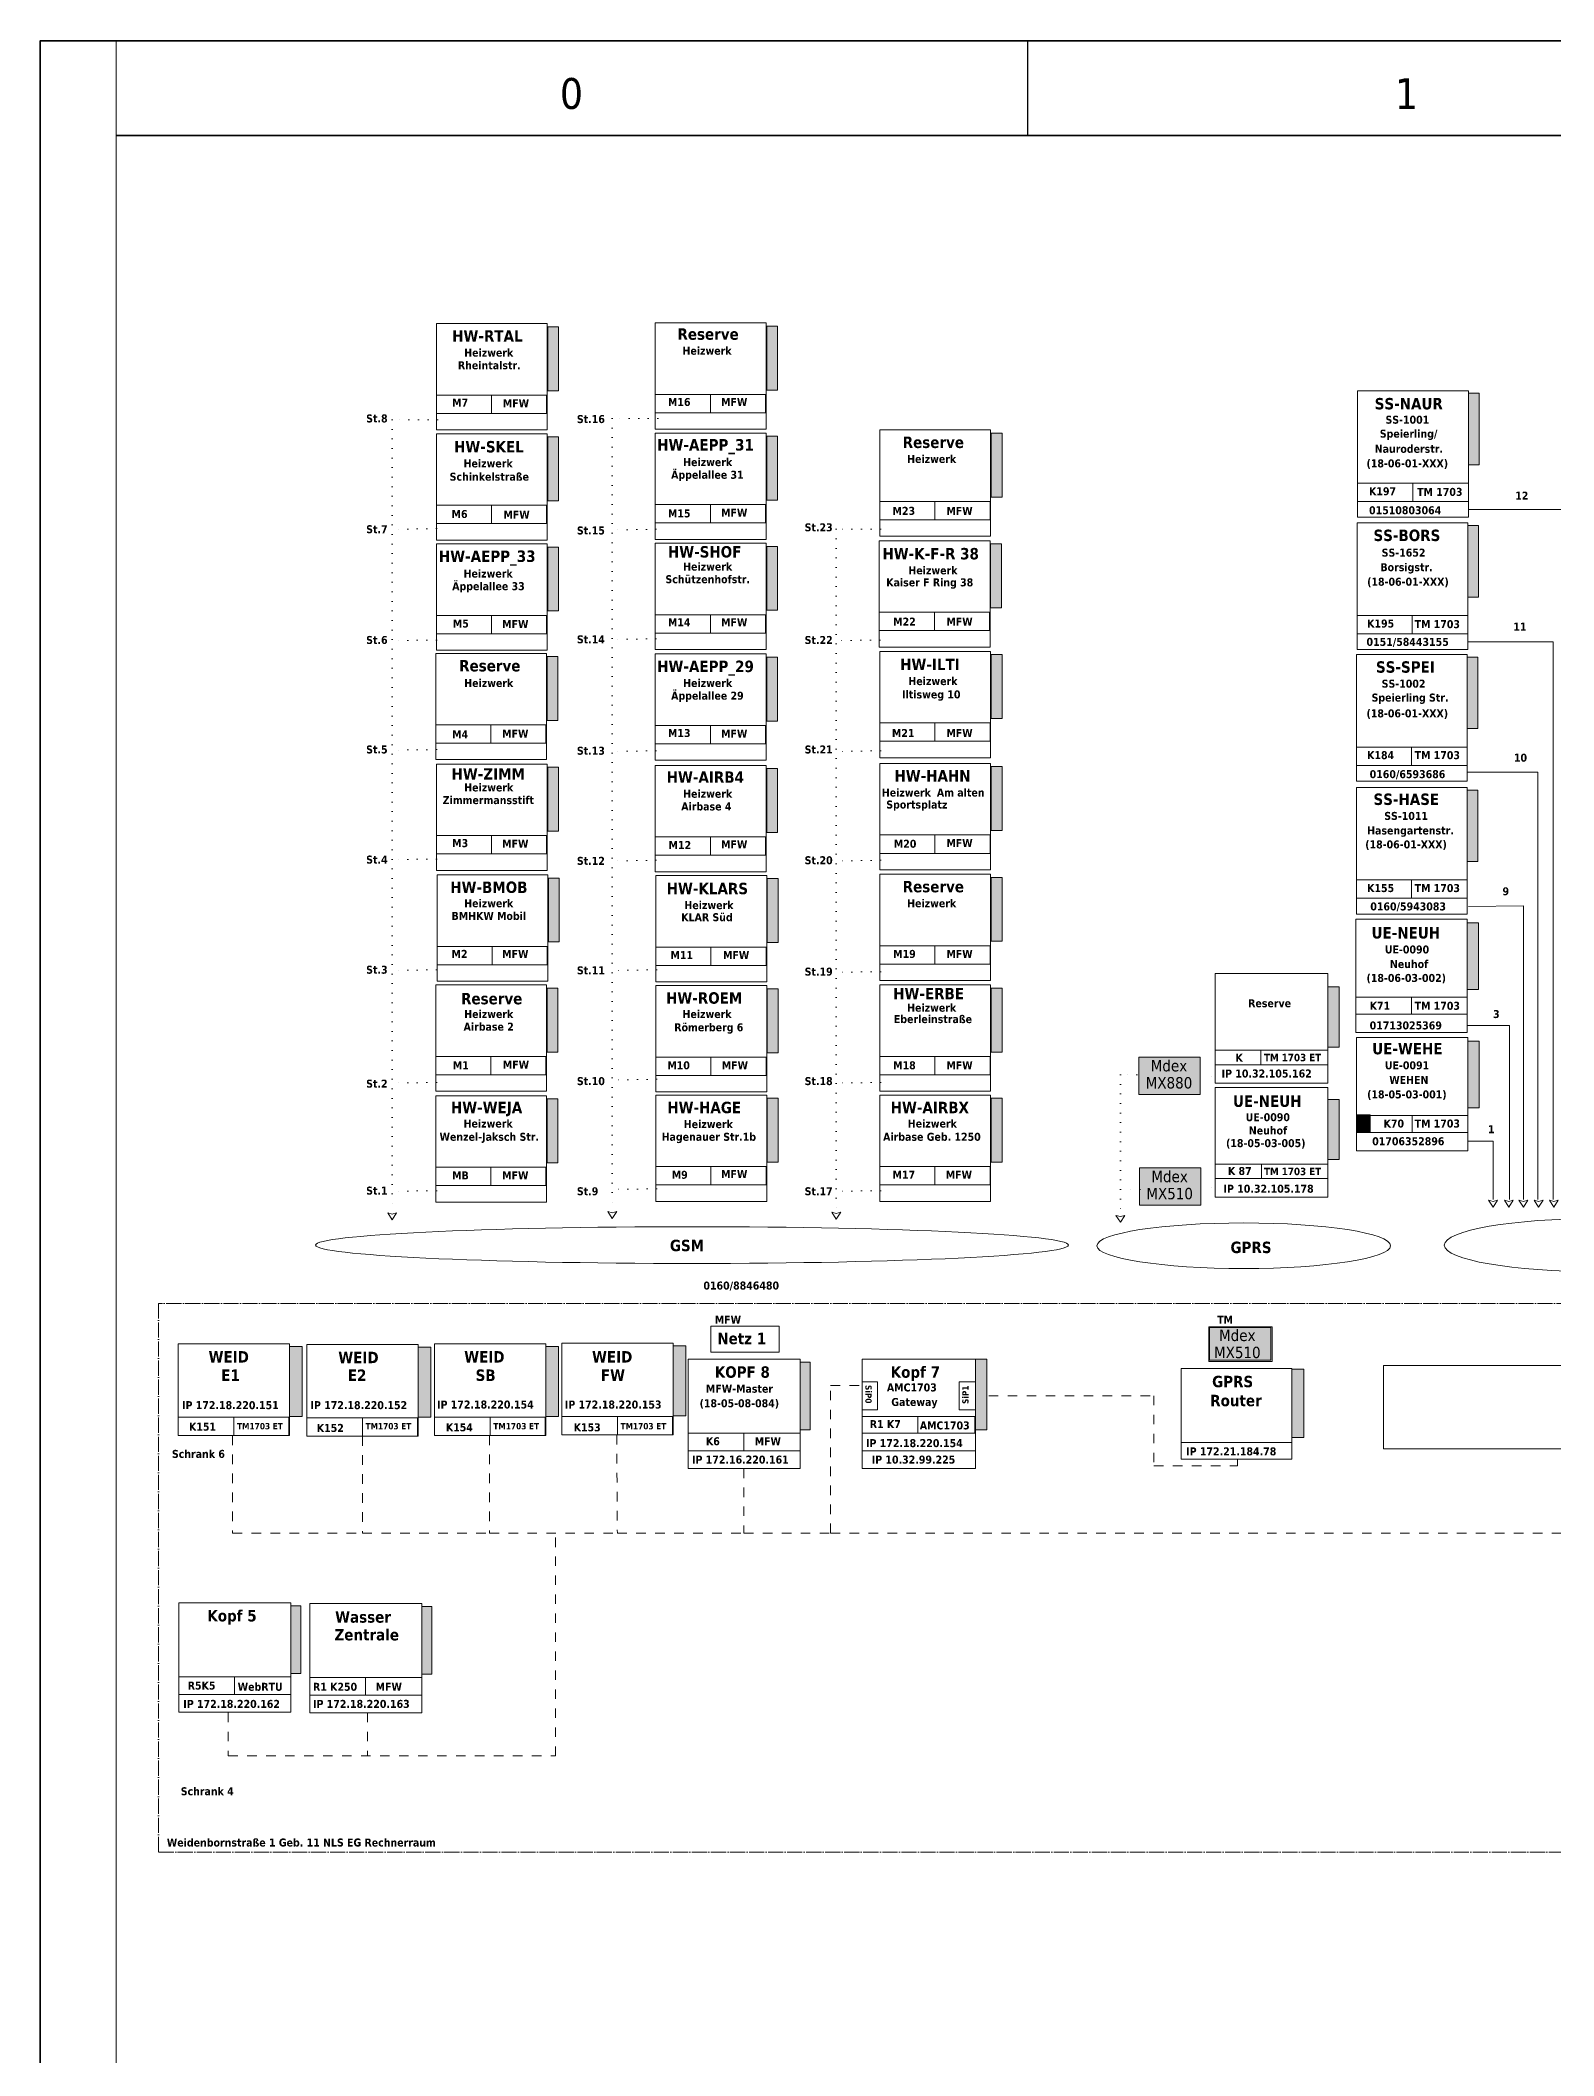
# Model space of a CAD drawing. Header units: millimetres. Extents: x 0 to 12600, y 0 to 8911.
# Drawn here: x 0 to 2392, y 5726 to 8911 of the extents above; entities that cross this region are included whole.
import ezdxf
from ezdxf.enums import TextEntityAlignment as Align

# ---------------------------------------------------------------- set-up
doc = ezdxf.new("R2010")
doc.units = ezdxf.units.MM
for name, pattern in [('EPL_DASH', [1, 0.5, -0.5]), ('EPL_DASHDOT', [1, 0.8, -0.1, 0, -0.1]), ('EPL_DOT', [1, 0, -0.5, 0, -0.5])]:
    doc.linetypes.add(name, pattern=pattern)
for name, color, linetype, lineweight in [('EPLAN100', 7, 'Continuous', 0), ('EPLAN102', 7, 'Continuous', 0), ('EPLAN108', 7, 'Continuous', 0), ('EPLAN201', 7, 'Continuous', 0), ('EPLAN451', 7, 'Continuous', 0), ('EPLAN452', 7, 'Continuous', 0), ('EPLAN453', 7, 'Continuous', 0)]:
    doc.layers.add(name, color=color, linetype=linetype, lineweight=lineweight)
doc.styles.add('Tahoma', font='')
doc.styles.add('Tahoma_B', font='')
doc.styles.get('Tahoma').set_extended_font_data('Tahoma')
doc.styles.get('Tahoma_B').set_extended_font_data('Tahoma', bold=True)

# ---------------------------------------------------------------- blocks, each defined once
blk = doc.blocks.new('EPLFRAME')
at = {"layer": 'EPLAN201', "ltscale": 4}
blk.add_line((120, 8910.6), (120, 480.6), dxfattribs=at)
at = {"layer": 'EPLAN201', "linetype": 'Continuous', "lineweight": 25, "ltscale": 4}
blk.add_line((1560, 8908.8), (1560, 8761.7), dxfattribs=at)
at = {"layer": 'EPLAN201', "linetype": 'Continuous', "lineweight": 35, "ltscale": 4}
blk.add_line((120, 8760), (12600, 8760), dxfattribs=at)
blk.add_lwpolyline([(0, 0), (12600, 0), (12600, 8910), (0, 8910)], close=True, dxfattribs=at)
at = {"layer": 'EPLAN451', "color": 7, "style": 'Tahoma'}
for tag, p, height in [('4_59982', (12346.9, 380.3), 86.7), ('14_59980', (12346.9, 376.4), 86.7), ('14_10011', (1830, 264.1), 59.6)]:
    blk.add_attdef(tag, p, '', height=height, dxfattribs=at)
for tag, p in [('14_10000', (2383.9, 413.9)), ('14_10013', (4217.8, 338.8)), ('14_59981', (2160, 175.1)), ('14_10020', (2100, 55.1)), ('4_11022', (3300, 55.1)), ('14_10160', (4590, 62.7))]:
    blk.add_attdef(tag, text='', height=48.8, dxfattribs=at).set_placement(p, align=Align.MIDDLE_LEFT)
blk.add_attdef('4_11030', text='', height=48.8, dxfattribs=at).set_placement((4200, 120), align=Align.BOTTOM_LEFT)
blk.add_attdef('14_10300', text='', height=48.8, dxfattribs=at).set_placement((12571, 38.1), align=Align.RIGHT)
at = {"layer": 'EPLAN452', "color": 7, "style": 'Tahoma'}
for tag, p, height in [('4_11041', (270, 510), 67.7), ('4_20131_1003', (9390.1, 380.3), 86.7), ('4_20132_1003', (10456.2, 378), 86.7), ('4_20136_1003', (11541, 378), 86.7), ('4_11071[1]', (30, 390), 48.8), ('4_11074[1]', (630, 390), 48.8), ('4_11070[1]', (1230, 390), 48.8), ('4_11011', (7310.1, 363.6), 67.7), ('4_11071[2]', (30, 270), 48.8), ('4_11074[2]', (630, 270), 48.8), ('4_11070[2]', (1230, 270), 48.8), ('4_20133_1003', (9390.1, 140.3), 86.7), ('4_20134_1003', (10456.2, 138), 86.7), ('4_11000', (11760.2, 138.6), 86.7), ('4_11004', (12270.2, 138.6), 86.7), ('4_11071[3]', (30, 150), 48.8), ('4_11074[3]', (630, 150), 48.8), ('4_11070[3]', (1230, 150), 48.8)]:
    blk.add_attdef(tag, p, '', height=height, dxfattribs=at)
for tag, height, p in [('4_11040', 67.7, (12472.3, 510)), ('4_11024', 48.8, (7890, 30)), ('4_25020', 48.8, (12056.5, 38.5))]:
    blk.add_attdef(tag, text='', height=height, dxfattribs=at).set_placement(p, align=Align.RIGHT)
blk.add_attdef('21_18041[2]', text='', height=48.8, dxfattribs=at).set_placement((23.1, 495.2), align=Align.TOP_LEFT)
for tag, height, p in [('4_20131_1002', 67.7, (9390, 293.2)), ('4_20132_1002', 67.7, (10456.1, 290.9)), ('4_20136_1002', 67.7, (11541.3, 287)), ('4_11044', 48.8, (2789.3, 174.1)), ('4_10152', 48.8, (3750, 175.1)), ('4_11085', 48.8, (8250, 55.1)), ('4_11086', 48.8, (8850, 55.1)), ('4_20133_1002', 67.7, (9390.1, 51.7)), ('4_20134_1002', 67.7, (10456.2, 49.4))]:
    blk.add_attdef(tag, text='', height=height, dxfattribs=at).set_placement(p, align=Align.MIDDLE_LEFT)
at = {"layer": 'EPLAN453', "color": 7, "style": 'Tahoma'}
for tag, p in [('53_19005_7', (3359.1, 8827.2)), ('53_19005_6', (5759.9, 8827.5)), ('53_19005_8', (6960.6, 8827.3)), ('53_19005_2', (8159.8, 8827.7)), ('53_19005_1', (9359.5, 8828)), ('53_19005_3', (10559.9, 8828.6)), ('53_19005_4', (11880, 8828.9)), ('53_19005_9', (839.5, 8826.6)), ('53_19005', (2159.3, 8826.3)), ('53_19005_5', (4559.5, 8826.6))]:
    blk.add_attdef(tag, text='', height=48.8, dxfattribs=at).set_placement(p, align=Align.MIDDLE_CENTER)

msp = doc.modelspace()

# ---------------------------------------------------------------- hatches: boundary and pattern name
at = {"layer": 'EPLAN100', "lineweight": 18, "ltscale": 120}
for color, points in [(1, [(802, 8357), (819, 8357), (819, 8458), (802, 8458)]), (1, [(1148, 8358), (1165, 8358), (1165, 8459), (1148, 8459)]), (3, [(2257, 8240), (2274, 8240), (2274, 8353), (2257, 8353)]), (24, [(802, 8183), (819, 8183), (819, 8284), (802, 8284)]), (24, [(1148, 8184), (1165, 8184), (1165, 8285), (1148, 8285)]), (1, [(1503, 8189), (1520, 8189), (1520, 8290), (1503, 8290)]), (3, [(2256, 8031), (2273, 8031), (2273, 8144), (2256, 8144)]), (24, [(802, 8009), (819, 8009), (819, 8110), (802, 8110)]), (24, [(1148, 8010), (1165, 8010), (1165, 8111), (1148, 8111)]), (24, [(1502, 8014), (1519, 8014), (1519, 8115), (1502, 8115)]), (1, [(801, 7836), (818, 7836), (818, 7937), (801, 7937)]), (24, [(1148, 7835), (1165, 7835), (1165, 7936), (1148, 7936)]), (24, [(1503, 7839), (1520, 7839), (1520, 7940), (1503, 7940)]), (3, [(2255, 7823), (2272, 7823), (2272, 7936), (2255, 7936)]), (1, [(802, 7661), (819, 7661), (819, 7762), (802, 7762)]), (1, [(1148, 7659), (1165, 7659), (1165, 7760), (1148, 7760)]), (24, [(1503, 7662), (1520, 7662), (1520, 7763), (1503, 7763)]), (3, [(2255, 7613), (2272, 7613), (2272, 7726), (2255, 7726)]), (1, [(803, 7486), (820, 7486), (820, 7587), (803, 7587)]), (1, [(1149, 7485), (1166, 7485), (1166, 7586), (1149, 7586)]), (24, [(1503, 7487), (1520, 7487), (1520, 7588), (1503, 7588)]), (40, [(2255, 7411), (2273, 7411), (2273, 7516), (2255, 7516)]), (1, [(801, 7312), (818, 7312), (818, 7413), (801, 7413)]), (24, [(1149, 7311), (1166, 7311), (1166, 7412), (1149, 7412)]), (24, [(1503, 7312), (1520, 7312), (1520, 7413), (1503, 7413)]), (40, [(2035, 7320), (2053, 7320), (2053, 7415), (2035, 7415)]), (40, [(2256, 7224), (2274, 7224), (2274, 7329), (2256, 7329)]), (24, [(801, 7137), (818, 7137), (818, 7238), (801, 7238)]), (1, [(1149, 7138), (1166, 7138), (1166, 7239), (1149, 7239)]), (1, [(1503, 7138), (1520, 7138), (1520, 7239), (1503, 7239)]), (40, [(2035, 7142), (2053, 7142), (2053, 7237), (2035, 7237)]), (256, [(2080, 7185), (2100, 7185), (2100, 7212), (2080, 7212)]), (6, [(394, 6736), (414, 6736), (414, 6847), (394, 6847)]), (24, [(799, 6736), (819, 6736), (819, 6847), (799, 6847)]), (1, [(1000, 6737), (1020, 6737), (1020, 6848), (1000, 6848)]), (6, [(597, 6735), (617, 6735), (617, 6846), (597, 6846)]), (140, [(1201, 6715), (1217, 6715), (1217, 6822), (1201, 6822)]), (140, [(1478, 6715), (1496, 6715), (1496, 6827), (1478, 6827)]), (140, [(1978, 6703), (1997, 6703), (1997, 6811), (1978, 6811)]), (140, [(396, 6330), (412, 6330), (412, 6437), (396, 6437)]), (140, [(603, 6329), (619, 6329), (619, 6436), (603, 6436)])]:
    msp.add_hatch(color=color, dxfattribs=at).paths.add_polyline_path(points, flags=0)
at = {"layer": 'EPLAN100', "lineweight": 13, "ltscale": 120}
for points in [[(1736, 7245), (1833, 7245), (1833, 7304), (1736, 7304)], [(1737, 7070), (1834, 7070), (1834, 7129), (1737, 7129)], [(1848, 6825), (1945, 6825), (1945, 6877), (1848, 6877)]]:
    msp.add_hatch(color=6, dxfattribs=at).paths.add_polyline_path(points, flags=0)

# ---------------------------------------------------------------- linework, layer by layer
at = {"layer": 'EPLAN100', "linetype": 'EPL_DOT', "lineweight": 9, "ltscale": 30}
for p, q in [((626, 8139), (556, 8138)), ((973, 8138), (903, 8137)), ((626, 7963), (556, 7962)), ((973, 7965), (903, 7964)), ((1327, 7963), (1257, 7962)), ((626, 7790), (556, 7789)), ((973, 7788), (903, 7787)), ((1328, 7788), (1258, 7787)), ((626, 7617), (556, 7616)), ((973, 7615), (903, 7614)), ((1328, 7615), (1258, 7614)), ((626, 7442), (556, 7441)), ((974, 7442), (904, 7441)), ((1328, 7439), (1258, 7438)), ((626, 7264), (556, 7263)), ((974, 7269), (904, 7268)), ((1328, 7264), (1258, 7263)), ((1851, 7273), (1839, 7273)), ((626, 7093), (556, 7092)), ((974, 7096), (904, 7095)), ((1328, 7093), (1258, 7092)), ((1738, 7095), (1708, 7094)), ((1851, 7098), (1839, 7098))]:
    msp.add_line(p, q, dxfattribs=at)
at = {"layer": 'EPLAN100', "lineweight": 18, "ltscale": 120}
for p, q in [((1803, 6695), (1978, 6695)), ((1299, 6682), (1478, 6682))]:
    msp.add_line(p, q, dxfattribs=at)
at = {"layer": 'EPLAN100', "color": 140, "linetype": 'EPL_DASH', "lineweight": 18, "ltscale": 30}
msp.add_line((517, 6268), (517, 6201), dxfattribs=at)
at = {"layer": 'EPLAN100', "lineweight": 18, "ltscale": 120}
for points in [[(626, 8295), (801, 8295), (801, 8463), (626, 8463)], [(972, 8296), (1147, 8296), (1147, 8464), (972, 8464)], [(626, 8321), (713, 8321), (713, 8350), (626, 8350)], [(713, 8321), (800, 8321), (800, 8350), (713, 8350)], [(972, 8322), (1059, 8322), (1059, 8351), (972, 8351)], [(1059, 8322), (1146, 8322), (1146, 8351), (1059, 8351)], [(2082, 8157), (2257, 8157), (2257, 8357), (2082, 8357)], [(626, 8121), (801, 8121), (801, 8289), (626, 8289)], [(972, 8122), (1147, 8122), (1147, 8290), (972, 8290)], [(1327, 8127), (1502, 8127), (1502, 8295), (1327, 8295)], [(2082, 8182), (2169, 8182), (2169, 8211), (2082, 8211)], [(2169, 8182), (2257, 8182), (2257, 8211), (2169, 8211)], [(626, 8147), (713, 8147), (713, 8176), (626, 8176)], [(713, 8147), (800, 8147), (800, 8176), (713, 8176)], [(972, 8148), (1059, 8148), (1059, 8177), (972, 8177)], [(1059, 8148), (1146, 8148), (1146, 8177), (1059, 8177)], [(1327, 8153), (1414, 8153), (1414, 8182), (1327, 8182)], [(1414, 8153), (1501, 8153), (1501, 8182), (1414, 8182)], [(1326, 7952), (1501, 7952), (1501, 8120), (1326, 8120)], [(2081, 7948), (2256, 7948), (2256, 8148), (2081, 8148)], [(626, 7947), (801, 7947), (801, 8115), (626, 8115)], [(972, 7948), (1147, 7948), (1147, 8116), (972, 8116)], [(626, 7973), (713, 7973), (713, 8002), (626, 8002)], [(713, 7973), (800, 7973), (800, 8002), (713, 8002)], [(972, 7974), (1059, 7974), (1059, 8003), (972, 8003)], [(1059, 7974), (1146, 7974), (1146, 8003), (1059, 8003)], [(1326, 7978), (1413, 7978), (1413, 8007), (1326, 8007)], [(1413, 7978), (1500, 7978), (1500, 8007), (1413, 8007)], [(2081, 7973), (2168, 7973), (2168, 8002), (2081, 8002)], [(2168, 7973), (2256, 7973), (2256, 8002), (2168, 8002)], [(625, 7774), (800, 7774), (800, 7942), (625, 7942)], [(972, 7773), (1147, 7773), (1147, 7941), (972, 7941)], [(1327, 7777), (1502, 7777), (1502, 7945), (1327, 7945)], [(2080, 7740), (2255, 7740), (2255, 7940), (2080, 7940)], [(625, 7800), (712, 7800), (712, 7829), (625, 7829)], [(712, 7800), (799, 7800), (799, 7829), (712, 7829)], [(972, 7799), (1059, 7799), (1059, 7828), (972, 7828)], [(1059, 7799), (1146, 7799), (1146, 7828), (1059, 7828)], [(1327, 7803), (1414, 7803), (1414, 7832), (1327, 7832)], [(1414, 7803), (1501, 7803), (1501, 7832), (1414, 7832)], [(2080, 7765), (2167, 7765), (2167, 7794), (2080, 7794)], [(2167, 7765), (2255, 7765), (2255, 7794), (2167, 7794)], [(626, 7599), (801, 7599), (801, 7767), (626, 7767)], [(972, 7597), (1147, 7597), (1147, 7765), (972, 7765)], [(1327, 7600), (1502, 7600), (1502, 7768), (1327, 7768)], [(2080, 7530), (2255, 7530), (2255, 7730), (2080, 7730)], [(626, 7625), (713, 7625), (713, 7654), (626, 7654)], [(713, 7625), (800, 7625), (800, 7654), (713, 7654)], [(972, 7623), (1059, 7623), (1059, 7652), (972, 7652)], [(1059, 7623), (1146, 7623), (1146, 7652), (1059, 7652)], [(1327, 7626), (1414, 7626), (1414, 7655), (1327, 7655)], [(1414, 7626), (1501, 7626), (1501, 7655), (1414, 7655)], [(627, 7424), (802, 7424), (802, 7592), (627, 7592)], [(973, 7423), (1148, 7423), (1148, 7591), (973, 7591)], [(1327, 7425), (1502, 7425), (1502, 7593), (1327, 7593)], [(2080, 7555), (2167, 7555), (2167, 7584), (2080, 7584)], [(2167, 7555), (2255, 7555), (2255, 7584), (2167, 7584)], [(2079, 7343), (2255, 7343), (2255, 7522), (2079, 7522)], [(627, 7450), (714, 7450), (714, 7479), (627, 7479)], [(714, 7450), (801, 7450), (801, 7479), (714, 7479)], [(973, 7449), (1060, 7449), (1060, 7478), (973, 7478)], [(1060, 7449), (1147, 7449), (1147, 7478), (1060, 7478)], [(1327, 7451), (1414, 7451), (1414, 7480), (1327, 7480)], [(1414, 7451), (1501, 7451), (1501, 7480), (1414, 7480)], [(1857, 7263), (2035, 7263), (2035, 7436), (1857, 7436)], [(625, 7250), (800, 7250), (800, 7418), (625, 7418)], [(973, 7249), (1148, 7249), (1148, 7417), (973, 7417)], [(1327, 7250), (1502, 7250), (1502, 7418), (1327, 7418)], [(2079, 7372), (2167, 7372), (2167, 7399), (2079, 7399)], [(2167, 7372), (2255, 7372), (2255, 7399), (2167, 7399)], [(2080, 7156), (2256, 7156), (2256, 7335), (2080, 7335)], [(625, 7276), (712, 7276), (712, 7305), (625, 7305)], [(712, 7276), (799, 7276), (799, 7305), (712, 7305)], [(973, 7275), (1060, 7275), (1060, 7304), (973, 7304)], [(1060, 7275), (1147, 7275), (1147, 7304), (1060, 7304)], [(1327, 7276), (1414, 7276), (1414, 7305), (1327, 7305)], [(1414, 7276), (1501, 7276), (1501, 7305), (1414, 7305)], [(1736, 7245), (1833, 7245), (1833, 7304), (1736, 7304)], [(1857, 7292), (1929, 7292), (1929, 7315), (1857, 7315)], [(1929, 7292), (2035, 7292), (2035, 7315), (1929, 7315)], [(625, 7075), (800, 7075), (800, 7243), (625, 7243)], [(973, 7076), (1148, 7076), (1148, 7244), (973, 7244)], [(1327, 7076), (1502, 7076), (1502, 7244), (1327, 7244)], [(1857, 7083), (2035, 7083), (2035, 7256), (1857, 7256)], [(2080, 7185), (2168, 7185), (2168, 7212), (2080, 7212)], [(2080, 7185), (2100, 7185), (2100, 7212), (2080, 7212)], [(2168, 7185), (2256, 7185), (2256, 7212), (2168, 7212)], [(1857, 7112), (1930, 7112), (1930, 7135), (1857, 7135)], [(1930, 7112), (2035, 7112), (2035, 7135), (1930, 7135)], [(625, 7101), (712, 7101), (712, 7130), (625, 7130)], [(712, 7101), (799, 7101), (799, 7130), (712, 7130)], [(973, 7102), (1060, 7102), (1060, 7131), (973, 7131)], [(1060, 7102), (1147, 7102), (1147, 7131), (1060, 7131)], [(1327, 7102), (1414, 7102), (1414, 7131), (1327, 7131)], [(1414, 7102), (1501, 7102), (1501, 7131), (1414, 7131)], [(1737, 7070), (1834, 7070), (1834, 7129), (1737, 7129)], [(1060, 6838), (1168, 6838), (1168, 6879), (1060, 6879)], [(218, 6706), (394, 6706), (394, 6851), (218, 6851)], [(421, 6705), (597, 6705), (597, 6850), (421, 6850)], [(623, 6706), (799, 6706), (799, 6851), (623, 6851)], [(824, 6707), (1000, 6707), (1000, 6852), (824, 6852)], [(1847, 6823), (1947, 6823), (1947, 6878), (1847, 6878)], [(1024, 6654), (1201, 6654), (1201, 6827), (1024, 6827)], [(1299, 6654), (1478, 6654), (1478, 6827), (1299, 6827)], [(2123, 6685), (2789, 6685), (2789, 6817), (2123, 6817)], [(1803, 6669), (1978, 6669), (1978, 6812), (1803, 6812)], [(218, 6706), (306, 6706), (306, 6735), (218, 6735)], [(306, 6706), (393, 6706), (393, 6735), (306, 6735)], [(421, 6705), (509, 6705), (509, 6734), (421, 6734)], [(509, 6705), (596, 6705), (596, 6734), (509, 6734)], [(623, 6706), (711, 6706), (711, 6735), (623, 6735)], [(711, 6706), (798, 6706), (798, 6735), (711, 6735)], [(824, 6707), (912, 6707), (912, 6736), (824, 6736)], [(912, 6707), (999, 6707), (999, 6736), (912, 6736)], [(1299, 6710), (1387, 6710), (1387, 6736), (1299, 6736)], [(1387, 6710), (1477, 6710), (1477, 6736), (1387, 6736)], [(1024, 6682), (1112, 6682), (1112, 6710), (1024, 6710)], [(1112, 6682), (1201, 6682), (1201, 6710), (1112, 6710)], [(219, 6269), (396, 6269), (396, 6442), (219, 6442)], [(426, 6268), (603, 6268), (603, 6441), (426, 6441)], [(219, 6297), (307, 6297), (307, 6325), (219, 6325)], [(307, 6297), (396, 6297), (396, 6325), (307, 6325)], [(426, 6296), (514, 6296), (514, 6324), (426, 6324)], [(514, 6296), (603, 6296), (603, 6324), (514, 6324)]]:
    msp.add_lwpolyline(points, close=True, dxfattribs=at)
at = {"layer": 'EPLAN100', "color": 1, "lineweight": 18, "ltscale": 120}
for points in [[(802, 8357), (819, 8357), (819, 8458), (802, 8458)], [(1148, 8358), (1165, 8358), (1165, 8459), (1148, 8459)], [(1503, 8189), (1520, 8189), (1520, 8290), (1503, 8290)], [(801, 7836), (818, 7836), (818, 7937), (801, 7937)], [(802, 7661), (819, 7661), (819, 7762), (802, 7762)], [(1148, 7659), (1165, 7659), (1165, 7760), (1148, 7760)], [(803, 7486), (820, 7486), (820, 7587), (803, 7587)], [(1149, 7485), (1166, 7485), (1166, 7586), (1149, 7586)], [(801, 7312), (818, 7312), (818, 7413), (801, 7413)], [(1149, 7138), (1166, 7138), (1166, 7239), (1149, 7239)], [(1503, 7138), (1520, 7138), (1520, 7239), (1503, 7239)], [(1000, 6737), (1020, 6737), (1020, 6848), (1000, 6848)]]:
    msp.add_lwpolyline(points, close=True, dxfattribs=at)
at = {"layer": 'EPLAN100', "color": 3, "lineweight": 18, "ltscale": 120}
for points in [[(2257, 8240), (2274, 8240), (2274, 8353), (2257, 8353)], [(2256, 8031), (2273, 8031), (2273, 8144), (2256, 8144)], [(2255, 7823), (2272, 7823), (2272, 7936), (2255, 7936)], [(2255, 7613), (2272, 7613), (2272, 7726), (2255, 7726)]]:
    msp.add_lwpolyline(points, close=True, dxfattribs=at)
at = {"layer": 'EPLAN100', "color": 24, "lineweight": 18, "ltscale": 120}
for points in [[(802, 8183), (819, 8183), (819, 8284), (802, 8284)], [(1148, 8184), (1165, 8184), (1165, 8285), (1148, 8285)], [(802, 8009), (819, 8009), (819, 8110), (802, 8110)], [(1148, 8010), (1165, 8010), (1165, 8111), (1148, 8111)], [(1502, 8014), (1519, 8014), (1519, 8115), (1502, 8115)], [(1148, 7835), (1165, 7835), (1165, 7936), (1148, 7936)], [(1503, 7839), (1520, 7839), (1520, 7940), (1503, 7940)], [(1503, 7662), (1520, 7662), (1520, 7763), (1503, 7763)], [(1503, 7487), (1520, 7487), (1520, 7588), (1503, 7588)], [(1149, 7311), (1166, 7311), (1166, 7412), (1149, 7412)], [(1503, 7312), (1520, 7312), (1520, 7413), (1503, 7413)], [(801, 7137), (818, 7137), (818, 7238), (801, 7238)], [(799, 6736), (819, 6736), (819, 6847), (799, 6847)]]:
    msp.add_lwpolyline(points, close=True, dxfattribs=at)
at = {"layer": 'EPLAN100', "lineweight": 9, "ltscale": 120}
for points in [[(2257, 8169), (2416, 8169), (2416, 7079)], [(2256, 7960), (2391, 7960), (2391, 7079)], [(2255, 7754), (2367, 7754), (2367, 7079)], [(2257, 7542), (2344, 7543), (2344, 7079)], [(2256, 7354), (2322, 7354), (2322, 7079)], [(2256, 7171), (2296, 7171), (2296, 7079)]]:
    msp.add_lwpolyline(points, dxfattribs=at)
at = {"layer": 'EPLAN100', "color": 40, "lineweight": 18, "ltscale": 120}
for points in [[(2255, 7411), (2273, 7411), (2273, 7516), (2255, 7516)], [(2035, 7320), (2053, 7320), (2053, 7415), (2035, 7415)], [(2256, 7224), (2274, 7224), (2274, 7329), (2256, 7329)], [(2035, 7142), (2053, 7142), (2053, 7237), (2035, 7237)]]:
    msp.add_lwpolyline(points, close=True, dxfattribs=at)
at = {"layer": 'EPLAN100', "color": 6, "lineweight": 13, "ltscale": 120}
for points in [[(1736, 7245), (1833, 7245), (1833, 7304), (1736, 7304)], [(1737, 7070), (1834, 7070), (1834, 7129), (1737, 7129)], [(1848, 6825), (1945, 6825), (1945, 6877), (1848, 6877)]]:
    msp.add_lwpolyline(points, close=True, dxfattribs=at)
at = {"layer": 'EPLAN100', "lineweight": 13, "ltscale": 120}
for points in [[(2081, 7185), (2102, 7185), (2102, 7213), (2081, 7213)], [(2289, 7078), (2296, 7067), (2303, 7078), (2296, 7076)], [(2314, 7078), (2321, 7067), (2328, 7078), (2321, 7076)], [(2337, 7078), (2344, 7067), (2351, 7078), (2344, 7076)], [(2361, 7078), (2368, 7067), (2375, 7078), (2368, 7076)], [(2385, 7078), (2392, 7067), (2399, 7078), (2392, 7076)], [(549, 7058), (556, 7047), (563, 7058), (556, 7056)], [(897, 7060), (904, 7049), (911, 7060), (904, 7058)], [(1251, 7059), (1258, 7048), (1265, 7059), (1258, 7057)], [(1700, 7054), (1707, 7043), (1714, 7054), (1707, 7052)], [(1299, 6747), (1323, 6747), (1323, 6791), (1299, 6791)], [(1452, 6747), (1478, 6747), (1478, 6791), (1452, 6791)]]:
    msp.add_lwpolyline(points, close=True, dxfattribs=at)
at = {"layer": 'EPLAN100', "linetype": 'EPL_DASHDOT', "lineweight": 9, "ltscale": 30}
msp.add_lwpolyline([(187, 6915), (187, 6048), (7069, 6048), (7069, 6600), (12564, 6600), (12564, 6915)], close=True, dxfattribs=at)
at = {"layer": 'EPLAN100', "color": 6, "lineweight": 18, "ltscale": 120}
for points in [[(394, 6736), (414, 6736), (414, 6847), (394, 6847)], [(597, 6735), (617, 6735), (617, 6846), (597, 6846)]]:
    msp.add_lwpolyline(points, close=True, dxfattribs=at)
at = {"layer": 'EPLAN100', "color": 140, "lineweight": 18, "ltscale": 120}
for points in [[(1201, 6715), (1217, 6715), (1217, 6822), (1201, 6822)], [(1478, 6715), (1496, 6715), (1496, 6827), (1478, 6827)], [(1978, 6703), (1997, 6703), (1997, 6811), (1978, 6811)], [(396, 6330), (412, 6330), (412, 6437), (396, 6437)], [(603, 6329), (619, 6329), (619, 6436), (603, 6436)]]:
    msp.add_lwpolyline(points, close=True, dxfattribs=at)
at = {"layer": 'EPLAN100', "color": 140, "linetype": 'EPL_DASH', "lineweight": 18, "ltscale": 30}
for points in [[(1112, 6654), (1112, 6552), (1249, 6552), (1249, 6785), (1299, 6785)], [(304, 6706), (304, 6552), (509, 6552)], [(509, 6705), (509, 6552), (709, 6552)], [(710, 6706), (710, 6552), (911, 6552)], [(911, 6707), (912, 6552), (1112, 6552)], [(297, 6268), (297, 6200), (814, 6200), (814, 6553)], [(1249, 6552), (5160, 6552), (5160, 6253), (5324, 6253)]]:
    msp.add_lwpolyline(points, dxfattribs=at)
at = {"layer": 'EPLAN100', "color": 2, "linetype": 'EPL_DASH', "lineweight": 18, "ltscale": 30}
msp.add_lwpolyline([(1499, 6769), (1760, 6769), (1760, 6658), (1892, 6658), (1892, 6669)], dxfattribs=at)
at = {"layer": 'EPLAN100', "lineweight": 18, "ltscale": 120}
for centre, major_axis, ratio in [((1902, 7006), (232, 0), 0.155172), ((2461, 7007), (242, 0), 0.173554), ((1030, 7007), (595, 0), 0.048739)]:
    msp.add_ellipse(centre, major_axis=major_axis, ratio=ratio, start_param=-6.283185, end_param=0, dxfattribs=at)
at = {"layer": 'EPLAN102', "color": 7, "linetype": 'EPL_DOT', "lineweight": 9, "ltscale": 30}
for points in [[(976, 8313), (904, 8313), (904, 7061)], [(628, 8311), (556, 8311), (556, 7059)], [(1328, 8138), (1258, 8138), (1258, 7060)], [(1733, 7276), (1707, 7276), (1707, 7055)]]:
    msp.add_lwpolyline(points, dxfattribs=at)

# ---------------------------------------------------------------- block references
ref = msp.add_blockref('EPLFRAME', (0, 0))
ref.add_attrib('53_19005', '1', dxfattribs={"layer": 'EPLAN453', "color": 7, "height": 48.8, "style": 'Tahoma'}).set_placement((2159.3, 8826.3), align=Align.MIDDLE_CENTER)
ref.add_attrib('53_19005_9', '0', dxfattribs={"layer": 'EPLAN453', "color": 7, "height": 48.8, "style": 'Tahoma'}).set_placement((839.5, 8826.6), align=Align.MIDDLE_CENTER)

# ---------------------------------------------------------------- texts
at = {"layer": 'EPLAN108', "color": 7}
for s, height, style, p in [('HW-RTAL', 18.06, 'Tahoma_B', (651, 8429)), ('Heizwerk', 12.64, 'Tahoma_B', (670, 8407)), ('Heizwerk', 12.64, 'Tahoma_B', (1015, 8410)), ('Rheintalstr.', 12.642, 'Tahoma_B', (660, 8387)), ('M7', 12.64, 'Tahoma_B', (651, 8328)), ('MFW', 12.64, 'Tahoma_B', (731, 8327)), ('M16', 12.64, 'Tahoma_B', (992, 8329)), ('MFW', 12.64, 'Tahoma_B', (1076, 8329)), ('SS-NAUR', 18.06, 'Tahoma_B', (2109, 8322)), ('St.8', 12.64, 'Tahoma_B', (515, 8303)), ('St.16', 12.64, 'Tahoma_B', (848, 8302)), ('SS-1001', 12.64, 'Tahoma_B', (2126, 8301)), ('HW-AEPP_31', 18.06, 'Tahoma_B', (975, 8257)), ('Speierling/', 12.642, 'Tahoma_B', (2117, 8279)), ('HW-SKEL', 18.06, 'Tahoma_B', (654, 8254)), ('Heizwerk', 12.64, 'Tahoma_B', (669, 8232)), ('Heizwerk', 12.64, 'Tahoma_B', (1016, 8234)), ('Heizwerk', 12.64, 'Tahoma_B', (1370, 8239)), ('(18-06-01-XXX)', 12.642, 'Tahoma_B', (2096, 8232)), ('Nauroderstr.', 12.642, 'Tahoma_B', (2109, 8255)), ('Schinkelstraße', 12.642, 'Tahoma_B', (647, 8211)), ('Äppelallee 31', 12.642, 'Tahoma_B', (997, 8214)), ('K197', 12.64, 'Tahoma_B', (2100, 8188)), ('TM 1703', 12.64, 'Tahoma_B', (2176, 8187)), ('12', 12.64, 'Tahoma_B', (2331, 8181)), ('M6', 12.64, 'Tahoma_B', (650, 8152)), ('MFW', 12.64, 'Tahoma_B', (732, 8151)), ('M15', 12.64, 'Tahoma_B', (992, 8153)), ('MFW', 12.64, 'Tahoma_B', (1076, 8154)), ('M23', 12.64, 'Tahoma_B', (1347, 8157)), ('MFW', 12.64, 'Tahoma_B', (1432, 8157)), ('01510803064', 12.642, 'Tahoma_B', (2100, 8158)), ('St.7', 12.64, 'Tahoma_B', (515, 8128)), ('St.15', 12.64, 'Tahoma_B', (848, 8126)), ('St.23', 12.64, 'Tahoma_B', (1208, 8131)), ('SS-BORS', 18.06, 'Tahoma_B', (2107, 8114)), ('HW-AEPP_33', 18.06, 'Tahoma_B', (630, 8081)), ('HW-SHOF', 18.06, 'Tahoma_B', (992, 8088)), ('HW-K-F-R 38', 18.06, 'Tahoma_B', (1331, 8085)), ('SS-1652', 12.64, 'Tahoma_B', (2120, 8091)), ('Äppelallee 33', 12.642, 'Tahoma_B', (651, 8038)), ('Heizwerk', 12.64, 'Tahoma_B', (669, 8058)), ('Schützenhofstr. ', 12.642, 'Tahoma_B', (988, 8049)), ('Heizwerk', 12.64, 'Tahoma_B', (1016, 8069)), ('Kaiser F Ring 38', 12.642, 'Tahoma_B', (1337, 8044)), ('Heizwerk', 12.64, 'Tahoma_B', (1372, 8063)), ('(18-06-01-XXX)', 12.642, 'Tahoma_B', (2097, 8045)), ('Borsigstr.', 12.64, 'Tahoma_B', (2118, 8068)), ('M5', 12.64, 'Tahoma_B', (652, 7979)), ('MFW', 12.64, 'Tahoma_B', (730, 7978)), ('M14', 12.64, 'Tahoma_B', (992, 7981)), ('MFW', 12.64, 'Tahoma_B', (1076, 7981)), ('M22', 12.64, 'Tahoma_B', (1348, 7982)), ('MFW', 12.64, 'Tahoma_B', (1432, 7982)), ('K195', 12.64, 'Tahoma_B', (2097, 7979)), ('TM 1703', 12.64, 'Tahoma_B', (2172, 7978)), ('St.6', 12.64, 'Tahoma_B', (515, 7953)), ('St.14', 12.64, 'Tahoma_B', (848, 7954)), ('St.22', 12.64, 'Tahoma_B', (1208, 7953)), ('0151/58443155', 12.642, 'Tahoma_B', (2096, 7950)), ('11', 12.64, 'Tahoma_B', (2328, 7974)), ('HW-AEPP_29', 18.06, 'Tahoma_B', (975, 7907)), ('HW-ILTI', 18.06, 'Tahoma_B', (1359, 7910)), ('SS-SPEI', 18.06, 'Tahoma_B', (2111, 7906)), ('Heizwerk', 12.64, 'Tahoma_B', (670, 7885)), ('Heizwerk', 12.64, 'Tahoma_B', (1016, 7885)), ('Heizwerk', 12.64, 'Tahoma_B', (1372, 7888)), ('SS-1002', 12.64, 'Tahoma_B', (2120, 7884)), ('Äppelallee 29', 12.642, 'Tahoma_B', (997, 7865)), ('Iltisweg 10', 12.642, 'Tahoma_B', (1362, 7867)), ('Speierling Str.', 12.642, 'Tahoma_B', (2104, 7862)), ('(18-06-01-XXX)', 12.642, 'Tahoma_B', (2096, 7837)), ('M4', 12.64, 'Tahoma_B', (651, 7804)), ('MFW', 12.64, 'Tahoma_B', (730, 7805)), ('M13', 12.64, 'Tahoma_B', (992, 7806)), ('MFW', 12.64, 'Tahoma_B', (1076, 7805)), ('M21', 12.64, 'Tahoma_B', (1346, 7806)), ('MFW', 12.64, 'Tahoma_B', (1432, 7806)), ('St.5', 12.64, 'Tahoma_B', (515, 7780)), ('St.13', 12.64, 'Tahoma_B', (848, 7778)), ('St.21', 12.64, 'Tahoma_B', (1208, 7780)), ('K184', 12.64, 'Tahoma_B', (2097, 7771)), ('TM 1703', 12.64, 'Tahoma_B', (2172, 7771)), ('10', 12.64, 'Tahoma_B', (2329, 7767)), ('HW-ZIMM', 18.06, 'Tahoma_B', (650, 7737)), ('HW-AIRB4', 18.06, 'Tahoma_B', (990, 7732)), ('HW-HAHN', 18.06, 'Tahoma_B', (1350, 7734)), ('0160/6593686', 12.642, 'Tahoma_B', (2101, 7741)), ('Zimmermansstift', 12.642, 'Tahoma_B', (636, 7700)), ('Heizwerk', 12.64, 'Tahoma_B', (670, 7720)), ('Airbase 4', 12.64, 'Tahoma_B', (1013, 7690)), ('Heizwerk', 12.64, 'Tahoma_B', (1016, 7710)), ('Heizwerk', 12.64, 'Tahoma_B', (1330, 7712)), ('Sportsplatz', 12.642, 'Tahoma_B', (1337, 7693)), ('Am alten ', 12.64, 'Tahoma_B', (1417, 7712)), ('SS-HASE', 18.06, 'Tahoma_B', (2107, 7697)), ('SS-1011', 12.64, 'Tahoma_B', (2124, 7675)), ('M3', 12.64, 'Tahoma_B', (651, 7632)), ('MFW', 12.64, 'Tahoma_B', (730, 7631)), ('M12', 12.64, 'Tahoma_B', (993, 7629)), ('MFW', 12.64, 'Tahoma_B', (1076, 7630)), ('M20', 12.64, 'Tahoma_B', (1349, 7631)), ('MFW', 12.64, 'Tahoma_B', (1432, 7632)), ('(18-06-01-XXX)', 12.642, 'Tahoma_B', (2094, 7630)), ('Hasengartenstr.', 12.642, 'Tahoma_B', (2097, 7652)), ('St.4', 12.64, 'Tahoma_B', (515, 7606)), ('St.12', 12.64, 'Tahoma_B', (848, 7604)), ('St.20', 12.64, 'Tahoma_B', (1208, 7605)), ('HW-BMOB', 18.06, 'Tahoma_B', (648, 7558)), ('HW-KLARS', 18.06, 'Tahoma_B', (990, 7556)), ('Heizwerk', 12.64, 'Tahoma_B', (670, 7537)), ('Heizwerk', 12.64, 'Tahoma_B', (1018, 7534)), ('Heizwerk', 12.64, 'Tahoma_B', (1370, 7537)), ('K155', 12.64, 'Tahoma_B', (2097, 7561)), ('0160/5943083', 12.642, 'Tahoma_B', (2102, 7532)), ('TM 1703', 12.64, 'Tahoma_B', (2172, 7561)), ('9', 12.6, 'Tahoma_B', (2311, 7556)), ('BMHKW Mobil', 12.642, 'Tahoma_B', (650, 7517)), ('KLAR Süd', 12.64, 'Tahoma_B', (1013, 7515)), ('UE-NEUH', 18.06, 'Tahoma_B', (2104, 7486)), ('M2', 12.64, 'Tahoma_B', (650, 7457)), ('MFW', 12.64, 'Tahoma_B', (730, 7457)), ('M11', 12.64, 'Tahoma_B', (996, 7455)), ('MFW', 12.64, 'Tahoma_B', (1079, 7455)), ('M19', 12.64, 'Tahoma_B', (1348, 7457)), ('MFW', 12.64, 'Tahoma_B', (1432, 7457)), ('UE-0090', 12.64, 'Tahoma_B', (2125, 7464)), ('Neuhof', 12.64, 'Tahoma_B', (2133, 7441)), ('St.3', 12.64, 'Tahoma_B', (515, 7432)), ('St.11', 12.64, 'Tahoma_B', (848, 7431)), ('St.19', 12.64, 'Tahoma_B', (1208, 7429)), ('(18-06-03-002)', 12.642, 'Tahoma_B', (2096, 7419)), ('HW-ROEM', 18.06, 'Tahoma_B', (989, 7383)), ('HW-ERBE', 18.06, 'Tahoma_B', (1348, 7390)), ('Heizwerk', 12.64, 'Tahoma_B', (1370, 7372)), ('Reserve', 12.64, 'Tahoma_B', (1909, 7379)), ('K71', 12.64, 'Tahoma_B', (2101, 7375)), ('TM 1703', 12.64, 'Tahoma_B', (2172, 7375)), ('Airbase 2', 12.64, 'Tahoma_B', (669, 7342)), ('Heizwerk', 12.64, 'Tahoma_B', (670, 7362)), ('Römerberg 6', 12.642, 'Tahoma_B', (1002, 7341)), ('Heizwerk', 12.64, 'Tahoma_B', (1015, 7362)), ('Eberleinstraße', 12.642, 'Tahoma_B', (1349, 7354)), ('01713025369', 12.642, 'Tahoma_B', (2101, 7344)), ('3', 12.6, 'Tahoma_B', (2296, 7362)), ('UE-WEHE', 18.06, 'Tahoma_B', (2105, 7303)), ('M1', 12.64, 'Tahoma_B', (652, 7281)), ('MFW', 12.64, 'Tahoma_B', (731, 7282)), ('M10', 12.64, 'Tahoma_B', (991, 7281)), ('MFW', 12.64, 'Tahoma_B', (1077, 7281)), ('M18', 12.64, 'Tahoma_B', (1348, 7281)), ('MFW', 12.64, 'Tahoma_B', (1432, 7281)), ('Mdex', 18.06, 'Tahoma', (1755, 7276)), ('K', 12.6, 'Tahoma_B', (1889, 7293)), ('TM 1703 ET', 11.74, 'Tahoma_B', (1934, 7294)), ('UE-0091', 12.64, 'Tahoma_B', (2125, 7281)), ('St.2', 12.64, 'Tahoma_B', (515, 7252)), ('St.10', 12.64, 'Tahoma_B', (848, 7256)), ('St.18', 12.64, 'Tahoma_B', (1208, 7256)), ('MX880', 18.06, 'Tahoma', (1747, 7249)), ('IP 10.32.105.162', 12.642, 'Tahoma_B', (1867, 7268)), ('WEHEN', 12.64, 'Tahoma_B', (2132, 7258)), ('HW-WEJA', 18.06, 'Tahoma_B', (649, 7210)), ('HW-HAGE', 18.06, 'Tahoma_B', (991, 7210)), ('HW-AIRBX', 18.06, 'Tahoma_B', (1344, 7210)), ('UE-NEUH', 18.06, 'Tahoma_B', (1885, 7220)), ('(18-05-03-001)', 12.642, 'Tahoma_B', (2097, 7235)), ('Heizwerk', 12.64, 'Tahoma_B', (669, 7189)), ('Heizwerk', 12.64, 'Tahoma_B', (1017, 7188)), ('Heizwerk', 12.64, 'Tahoma_B', (1371, 7189)), ('UE-0090', 12.64, 'Tahoma_B', (1905, 7199)), ('K70', 12.64, 'Tahoma_B', (2123, 7189)), ('TM 1703', 12.64, 'Tahoma_B', (2172, 7189)), ('Wenzel-Jaksch Str.', 12.642, 'Tahoma_B', (631, 7168)), ('Hagenauer Str.1b', 12.642, 'Tahoma_B', (982, 7168)), ('Airbase Geb. 1250', 12.642, 'Tahoma_B', (1332, 7168)), ('(18-05-03-005)', 12.642, 'Tahoma_B', (1874, 7158)), ('Neuhof', 12.64, 'Tahoma_B', (1910, 7178)), ('01706352896', 12.642, 'Tahoma_B', (2105, 7161)), ('1', 12.6, 'Tahoma_B', (2288, 7180)), ('MB', 12.64, 'Tahoma_B', (651, 7107)), ('MFW', 12.64, 'Tahoma_B', (730, 7107)), ('M9', 12.64, 'Tahoma_B', (998, 7108)), ('MFW', 12.64, 'Tahoma_B', (1076, 7109)), ('M17', 12.64, 'Tahoma_B', (1347, 7108)), ('MFW', 12.64, 'Tahoma_B', (1431, 7108)), ('Mdex', 18.06, 'Tahoma', (1756, 7101)), ('IP 10.32.105.178', 12.642, 'Tahoma_B', (1870, 7086)), ('K 87', 12.64, 'Tahoma_B', (1877, 7114)), ('TM 1703 ET', 11.74, 'Tahoma_B', (1934, 7114)), ('St.1', 12.64, 'Tahoma_B', (515, 7083)), ('St.9', 12.64, 'Tahoma_B', (848, 7082)), ('St.17', 12.64, 'Tahoma_B', (1208, 7082)), ('MX510', 18.06, 'Tahoma', (1748, 7074)), ('GSM ', 18.06, 'Tahoma_B', (995, 6992)), ('GPRS', 18.06, 'Tahoma_B', (1881, 6989)), ('0160/8846480', 12.642, 'Tahoma_B', (1048, 6933)), ('MFW', 12.64, 'Tahoma_B', (1066, 6879)), ('TM', 12.64, 'Tahoma_B', (1860, 6879)), ('Netz 1', 18.06, 'Tahoma_B', (1070, 6845)), ('MX510', 18.06, 'Tahoma', (1855, 6823)), ('Mdex', 18.06, 'Tahoma', (1863, 6850)), ('WEID', 18.06, 'Tahoma_B', (266, 6816)), ('WEID', 18.06, 'Tahoma_B', (471, 6815)), ('WEID', 18.06, 'Tahoma_B', (670, 6816)), ('WEID', 18.06, 'Tahoma_B', (872, 6816)), ('KOPF 8', 18.06, 'Tahoma_B', (1066, 6792)), ('Kopf 7', 18.06, 'Tahoma_B', (1344, 6792)), ('E1', 18.06, 'Tahoma_B', (286, 6787)), ('E2', 18.06, 'Tahoma_B', (486, 6787)), ('SB', 18.06, 'Tahoma_B', (688, 6787)), ('FW', 18.06, 'Tahoma_B', (886, 6787)), ('MFW-Master', 12.64, 'Tahoma_B', (1052, 6770)), ('AMC1703', 12.64, 'Tahoma_B', (1338, 6772)), ('GPRS', 18.06, 'Tahoma_B', (1852, 6777)), ('IP 172.18.220.151', 12.642, 'Tahoma_B', (224, 6744)), ('IP 172.18.220.152', 12.642, 'Tahoma_B', (427, 6744)), ('IP 172.18.220.154', 12.642, 'Tahoma_B', (627, 6745)), ('IP 172.18.220.153', 12.642, 'Tahoma_B', (829, 6745)), ('(18-05-08-084)', 12.642, 'Tahoma_B', (1042, 6747)), ('Gateway', 12.64, 'Tahoma_B', (1345, 6749)), ('Router', 18.06, 'Tahoma_B', (1849, 6747)), ('K151', 12.64, 'Tahoma_B', (235, 6710)), ('TM1703 ET', 9.93, 'Tahoma_B', (311, 6713)), ('K152', 12.64, 'Tahoma_B', (437, 6708)), ('TM1703 ET', 9.93, 'Tahoma_B', (514, 6713)), ('K154', 12.64, 'Tahoma_B', (641, 6709)), ('TM1703 ET', 9.93, 'Tahoma_B', (716, 6713)), ('K153', 12.64, 'Tahoma_B', (843, 6709)), ('TM1703 ET', 9.93, 'Tahoma_B', (917, 6713)), ('R1 K7', 12.64, 'Tahoma_B', (1311, 6714)), ('AMC1703', 12.64, 'Tahoma_B', (1390, 6712)), ('K6', 12.64, 'Tahoma_B', (1052, 6687)), ('MFW', 12.64, 'Tahoma_B', (1129, 6687)), ('IP 172.18.220.154', 12.642, 'Tahoma_B', (1305, 6684)), ('IP 172.21.184.78', 12.642, 'Tahoma_B', (1811, 6671)), ('Schrank 6', 12.64, 'Tahoma_B', (208, 6667)), ('IP 172.16.220.161', 12.642, 'Tahoma_B', (1030, 6658)), ('IP 10.32.99.225', 12.642, 'Tahoma_B', (1314, 6658)), ('Kopf 5', 18.06, 'Tahoma_B', (264, 6407)), ('Zentrale', 18.06, 'Tahoma_B', (465, 6377)), ('Wasser ', 18.06, 'Tahoma_B', (466, 6405)), ('R5K5', 12.64, 'Tahoma_B', (233, 6301)), ('WebRTU', 12.64, 'Tahoma_B', (312, 6299)), ('R1 K250', 12.64, 'Tahoma_B', (431, 6299)), ('MFW', 12.64, 'Tahoma_B', (530, 6299)), ('IP 172.18.220.162', 12.642, 'Tahoma_B', (226, 6272)), ('IP 172.18.220.163', 12.642, 'Tahoma_B', (431, 6272)), ('Schrank 4', 12.64, 'Tahoma_B', (222, 6134)), ('Weidenbornstraße 1 Geb. 11 NLS EG Rechnerraum', 12.642, 'Tahoma_B', (200, 6053))]:
    msp.add_text(s, height=height, dxfattribs=dict(at, style=style)).set_placement(p, align=Align.BOTTOM_LEFT)
at = {"layer": 'EPLAN108', "color": 1, "style": 'Tahoma_B'}
for p in [(1007, 8432), (1363, 8261), (662, 7908), (1363, 7559), (665, 7382)]:
    msp.add_text('Reserve', height=18.06, dxfattribs=at).set_placement(p, align=Align.BOTTOM_LEFT)
at = {"layer": 'EPLAN108', "color": 7, "style": 'Tahoma_B'}
for s, rotation, p in [('SiP0', 270, (1301, 6786)), ('SiP1', 90, (1470, 6756))]:
    msp.add_text(s, height=9.93, rotation=rotation, dxfattribs=at).set_placement(p, align=Align.BOTTOM_LEFT)

doc.saveas('drawing.dxf')
